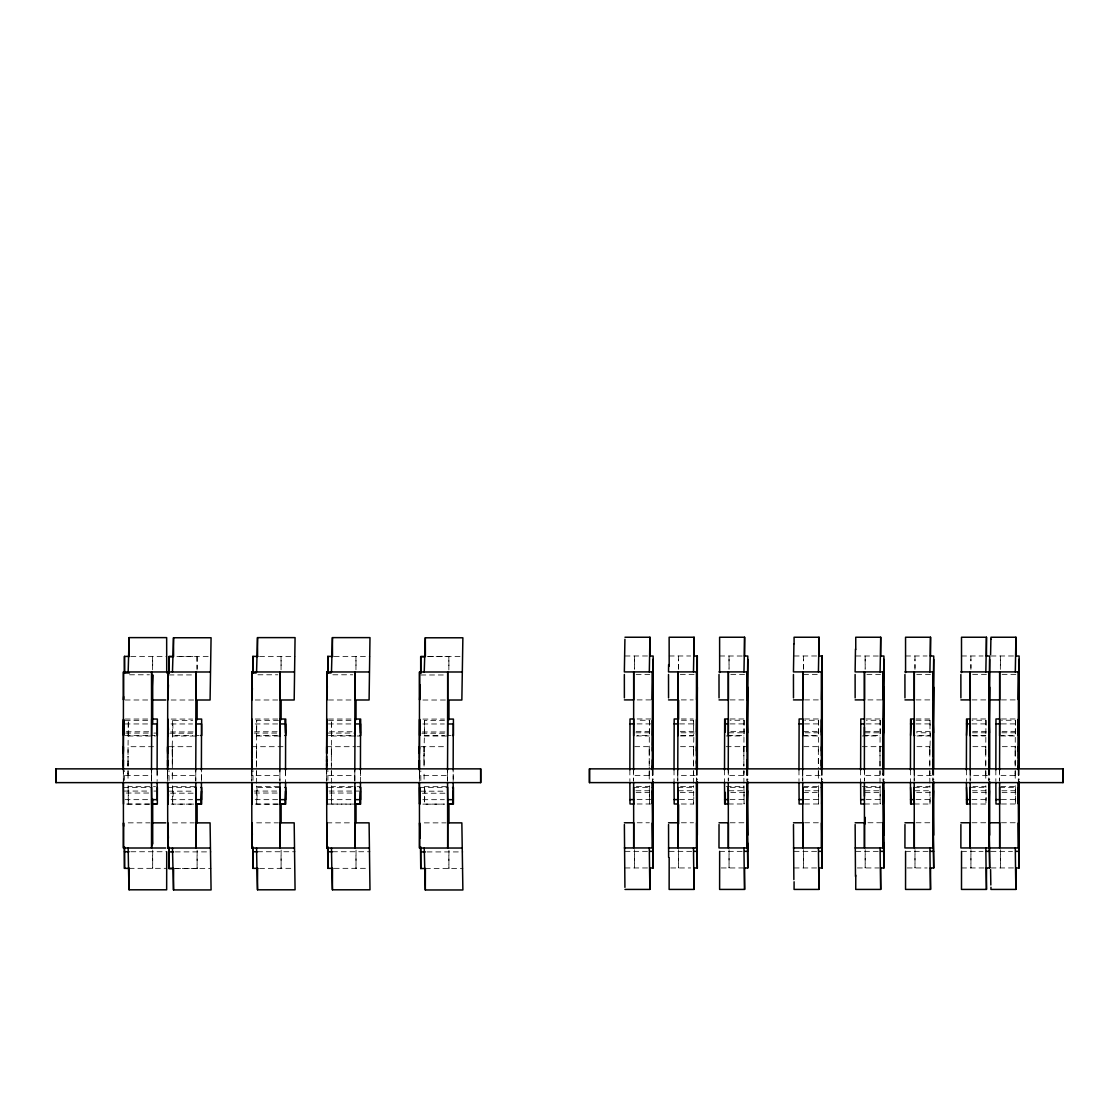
<?xml version="1.0" encoding="UTF-8"?>
<svg xmlns="http://www.w3.org/2000/svg" width="1119" height="1119" viewBox="0 0 1119 1119"><rect width="100%" height="100%" fill="white"/><g stroke="black" fill="none" stroke-linecap="round" stroke-linejoin="round"><path stroke-width="0.75" stroke-dasharray="5 3.75" d="M124.573 780.391L124.573 770.613M128.042 765.816L128.042 756.248M128.028 761.214L128.042 746.695L155.443 746.695M152.632 669.819L152.632 656.377L152.702 668.505M152.716 850.09L152.688 868.386L152.632 851.741M169.011 780.53L169.011 770.767M172.326 756.248L172.326 768.221M197.14 850.23L197.112 868.526L197.042 851.881M197.056 669.959L197.056 656.517L175.571 656.573M252.992 780.391L252.992 770.613M256.447 765.816L256.461 746.695M256.433 753.437L256.433 767.774M281.051 669.819L281.051 656.377L281.121 668.505M281.121 850.09L281.093 868.386L281.037 851.741M327.895 780.377L327.895 770.613M331.336 761.214L331.364 746.695M331.35 755.912L331.35 753.437M355.954 669.819L355.954 656.377L356.024 668.505M356.038 850.09L356.01 868.386L355.954 851.741M420.814 780.586L420.814 770.809M634.375 659.371L634.375 669.428M634.431 849.671L634.403 867.98L634.375 851.349M649.23 755.898L649.23 748.555M678.548 669.428L678.548 659.371M678.604 849.671L678.576 867.98L678.534 851.349M693.402 754.654L693.402 748.555M729.029 659.371L729.029 669.428M729.07 849.671L729.056 867.98L729.015 851.349M743.883 746.667L743.883 765.802M743.869 755.898L743.883 748.555M803.484 669.428L803.484 659.371M803.54 849.671L803.512 867.98L803.47 851.349M818.339 758.626L818.339 768.194M865.141 659.371L865.141 669.428M865.197 849.671L865.169 867.98L865.141 851.349M880.01 746.667L880.01 765.802M879.996 755.898L879.996 748.555M914.95 669.428L914.964 659.371M915.006 849.671L914.992 867.98L914.95 851.349M916.923 746.667L929.819 746.667L929.819 765.802M929.805 754.654L930.379 732.791L916.503 732.791M970.9 669.428L970.9 659.371M970.956 849.671L970.942 867.98L970.9 851.349M985.755 754.654L985.769 748.555M1000.4 849.671L1000.386 867.98L1000.344 851.349M1000.344 669.428L1000.358 655.986L1000.4 668.085M1015.199 755.898L1015.213 748.555M128.028 754.668L128.042 748.569M128.265 735.477L128.307 720.356L128.042 748.807M172.312 755.912L172.312 753.451M172.312 754.668C171.641 743.114 173.571 731.826 172.62 720.398L192.734 720.398M172.312 751.073L172.326 746.695L172.312 766.123M172.62 720.398L172.578 735.505L192.706 735.505M256.433 754.668L256.447 748.569M278.505 720.356L256.713 720.356L256.685 735.477L280.156 735.477M331.35 754.668L331.364 748.569M331.588 735.477L331.63 720.356L331.364 748.807M424.073 755.912L424.073 753.451M424.073 751.073L424.087 746.695L424.087 768.221M444.509 720.398L424.395 720.398L424.353 735.519L444.481 735.519M448.859 670.001L448.859 656.559L448.943 668.7M448.943 850.286L448.915 868.568L448.845 851.923M649.23 751.045L649.412 720.258L637.27 720.258M649.412 720.258L649.398 735.393L637.257 735.393M693.402 751.045L693.962 732.791L680.086 732.791M681.443 720.258L693.584 720.258L693.556 735.393L677.946 735.393M743.883 751.045L744.065 720.258L730.189 720.258M744.065 720.258L744.037 735.393L728.427 735.393M818.339 751.045L818.521 720.258L804.645 720.258M818.521 720.258L818.493 735.393L804.617 735.393M879.996 751.045L880.177 720.258L866.302 720.258M880.177 720.258L880.163 735.393L864.553 735.393M929.805 751.045L929.819 746.667M916.111 720.258L929.987 720.258L929.973 735.393L914.363 735.393M985.755 751.045L985.937 720.258L972.061 720.258M1015.199 751.045L1015.381 720.258L1001.519 720.258M1015.381 720.258L1015.367 735.379L1001.491 735.393M256.447 748.807L256.713 720.356M649.286 785.734L649.412 804.043L649.398 787.356M681.331 803.988L693.584 804.043L693.78 797.399M743.925 785.734L744.065 804.043L744.037 787.356L728.427 787.356M818.381 785.734L818.521 804.043L818.493 787.356M880.052 785.734L880.177 804.043L880.163 787.356L864.553 787.356M914.335 803.988L929.987 804.043L930.183 797.399M971.991 803.988L985.937 804.043L986.133 797.399M424.395 720.398C424.828 735.547 423.555 750.793 424.073 766.123M278.505 804.141L256.713 804.141L257.286 791.063L256.517 785.762M171.165 804.099L194.356 804.099L172.62 804.183L173.263 791.161L172.396 785.776M422.926 804.113L444.467 804.113L424.395 804.183L425.052 791.189L424.171 785.776M625.017 655.986L648.251 655.986M669.176 655.986L690.689 655.986M719.657 655.986L744.387 656.028M794.112 655.986L817.36 655.986M855.783 655.986L880.499 656.028M905.593 655.986L927.091 655.986M961.543 655.986L983.041 655.986M990.986 655.986L1014.22 655.986M130.839 656.377L166.717 656.377M176.942 656.517L211.141 656.517M259.552 656.433L295.136 656.377M334.161 656.377L370.039 656.377M428.745 656.559L462.944 656.559M427.374 656.615L448.915 656.615M636.138 674.365L649.747 674.365M680.296 674.365L695.626 674.365M730.777 674.365L746.107 674.365M803.54 674.365L818.856 674.365M866.903 674.365L880.513 674.365M916.713 674.365L932.043 674.365M972.663 674.365L987.979 674.365M1002.106 674.365L1017.437 674.365M129.51 674.785L149.4 674.785M168.969 674.925L193.825 674.925M257.93 674.785L277.806 674.785M332.833 674.785L352.723 674.785M420.786 674.981L445.642 674.981M637.159 699.907L650.768 699.907M681.317 699.907L693.248 699.907M730.092 699.907L745.422 699.907M804.561 699.907L819.877 699.907M867.924 699.907L881.534 699.907M916.027 699.907L931.358 699.907M971.977 699.907L987.308 699.907M1001.421 699.907L1016.751 699.907M125.174 699.99L150.03 699.99M171.137 700.004L194.342 700.004M255.244 699.99L278.449 699.99M328.496 699.99L351.702 699.99M422.912 700.018L446.103 700.018M637.159 718.971L650.782 718.971M681.331 718.971L693.248 718.971M730.106 718.971L745.436 718.971M804.561 718.971L819.891 718.971M866.232 718.971L881.548 718.971M916.041 718.971L929.665 718.971M971.991 718.971L985.615 718.971M1001.435 718.971L1016.765 718.971M125.202 719.041L150.044 719.041M171.165 719.069L192.706 719.069M255.258 719.041L278.463 719.041M328.51 719.041L351.716 719.041M422.926 719.083L444.467 719.083M125.174 720.356L150.1 720.356M328.496 720.356L351.744 720.356M637.089 723.909L650.712 723.909M679.555 723.909L693.179 723.909M730.036 723.909L745.366 723.909M804.491 723.909L819.821 723.909M866.162 723.909L881.478 723.909M915.971 723.909L929.595 723.909M971.921 723.909L985.545 723.909M1001.365 723.909L1016.695 723.909M125.09 723.951L149.946 723.951M171.039 723.965L192.58 723.965M255.16 723.951L278.351 723.951M328.413 723.951L353.268 723.951M422.814 723.979L444.355 723.979M636.11 731.364L649.733 731.364M680.282 731.364L693.906 731.364M730.763 731.364L746.079 731.364M803.512 731.364L818.842 731.364M865.169 731.364L880.499 731.364M916.685 731.364L930.309 731.364M972.635 731.364L986.259 731.364M1002.078 731.364L1017.409 731.364M126.167 731.77L149.373 731.77M254.586 731.77L277.778 731.77M329.49 731.77L352.695 731.77M170.592 731.924L193.797 731.924M422.409 731.966L445.6 731.966M635.928 732.791L649.789 732.791M728.833 732.791L744.443 732.791M805.023 732.791L818.898 732.791M864.959 732.791L880.555 732.791M972.453 732.791L986.329 732.791M1001.897 732.791L1015.772 732.791M125.748 733.085L148.995 733.085M153.918 733.085L157.052 733.085M170.13 733.197L193.377 733.197M254.167 733.085L280.757 733.085M327.503 733.085L355.674 733.085M421.933 733.225L445.18 733.225M125.146 735.477L150.072 735.477M151.736 735.477L154.87 735.477M196.049 735.505L199.182 735.505M328.454 735.477L355.059 735.477M447.824 735.519L450.957 735.519M972.047 735.393L985.923 735.393M128.139 736.008L155.527 736.008M172.438 736.022L198.119 736.022M256.545 736.008L278.813 736.008M331.462 736.008L355.422 736.008M357.143 736.008L360.57 736.008M424.199 736.022L449.88 736.022M636.403 735.952L649.3 735.952M680.562 735.952L693.472 735.952M726.203 735.952L743.953 735.952M803.89 735.952L818.409 735.952M862.329 735.952L880.066 735.952M916.979 735.952L929.875 735.952M972.929 735.952L985.825 735.952M1000.764 735.952L1015.269 735.952M169.193 746.695L192.874 746.695M251.761 746.695L285.555 746.695M326.664 746.695L355.338 746.695M357.045 746.695L360.472 746.695M420.968 746.695L444.635 746.695M634.725 746.667L649.244 746.667L649.244 768.194M680.506 746.667L693.402 746.667L693.402 765.802M726.147 746.667L747.016 746.667M803.834 746.667L818.339 746.667L818.339 766.109M862.259 746.667L883.129 746.667M972.859 746.667L985.769 746.667L985.769 768.194M1002.316 746.667L1015.213 746.667L1015.213 768.194M151.527 780.502L151.513 775.383L123.356 775.383L123.342 770.977M167.626 770.991L167.64 775.383L195.797 775.383L195.811 780.516M251.747 770.977L251.761 775.383L279.932 775.383M354.835 780.502L354.835 775.383L326.664 775.383L326.664 770.977M419.387 770.991L419.401 775.383L447.572 775.383L447.572 780.516M652.363 770.194L652.363 775.369L633.634 775.369L633.634 770.194M677.806 770.194L677.806 775.369L696.536 775.369L696.536 770.194M747.016 770.194L747.016 775.369L728.273 775.369L728.273 770.194M802.729 770.194L802.743 775.369L821.472 775.369L821.472 770.194M883.129 770.194L883.129 775.369L864.4 775.369L864.4 770.194M914.209 770.194L914.209 775.369L932.938 775.369L932.938 770.194M970.159 770.194L970.159 775.369L988.888 775.369L988.888 770.194M1018.332 770.194L1018.332 775.369L999.603 775.369L999.603 770.194M636.403 786.615L649.3 786.615M680.562 786.615L693.472 786.615L693.584 804.043M726.203 786.615L743.953 786.615M803.89 786.615L818.409 786.615M862.329 786.615L880.066 786.615M916.979 786.615L929.875 786.615L929.987 804.043M972.929 786.615L985.825 786.615L986.329 790.769L972.453 790.769M1000.764 786.615L1015.269 786.615L1015.381 804.043L1015.367 787.356M128.112 785.762L128.139 786.657L155.527 786.657M172.438 786.671L198.119 786.671M256.545 786.657L278.813 786.657M331.434 785.762L331.462 786.657L355.422 786.657M357.143 786.657L360.57 786.657M424.199 786.671L449.88 786.671M123.58 787.454L151.736 787.454M167.892 787.482L196.049 787.482M280.156 787.454L256.685 787.454L256.713 804.141M328.454 787.454L355.059 787.454M419.667 787.496L447.824 787.496M633.788 787.356L652.517 787.356M677.946 787.356L693.556 787.356M802.882 787.356L821.612 787.356M914.363 787.356L929.973 787.356M970.313 787.356L985.923 787.356L985.937 804.043M999.757 787.356L1018.486 787.356M635.928 790.769L649.789 790.769M678.352 790.769L693.962 790.769M728.833 790.769L744.443 790.769M805.023 790.769L818.898 790.769M864.959 790.769L880.555 790.769M914.769 790.769L930.379 790.769M1001.897 790.769L1018.891 790.755M124.181 791.063L148.995 791.063M153.918 791.063L157.052 791.063M254.167 791.063L280.757 791.063M329.07 791.063L358.793 791.063M168.563 791.161L193.377 791.161M420.366 791.189L445.18 791.189M636.11 792.63L649.733 792.63M680.282 792.63L693.906 792.63M730.763 792.63L746.079 792.63M803.512 792.63L818.842 792.63M865.169 792.63L880.499 792.63M916.685 792.63L930.309 792.63M972.635 792.63L986.259 792.63M1002.078 792.63L1017.409 792.63M126.167 793.035L149.373 793.035M254.586 793.035L277.778 793.035M329.49 793.035L352.695 793.035M170.592 793.175L193.797 793.175M422.409 793.231L445.6 793.217M125.09 799.651L149.946 799.651M171.039 799.665L192.58 799.665M255.16 799.651L278.351 799.651M328.413 799.651L353.268 799.651M422.814 799.679L444.355 799.679M637.089 799.609L650.712 799.609M679.555 799.609L693.179 799.609M730.036 799.609L745.366 799.609M804.491 799.609L819.821 799.609M866.162 799.609L881.478 799.609M915.971 799.609L929.595 799.609M971.921 799.609L985.545 799.609M1001.365 799.609L1016.695 799.609M255.258 804.071L280.114 804.071M355.031 804.071L328.51 804.071L351.744 804.141M637.159 803.988L650.782 803.988M728.399 803.988L745.436 803.988M804.561 803.988L819.891 803.988M864.525 803.988L881.548 803.988M1001.435 803.988L1016.765 803.988M637.215 822.773L649.356 822.773M681.387 822.773L693.528 822.773M730.134 822.773L747.128 822.773M804.589 822.773L818.465 822.773M867.98 822.759L883.241 822.759M916.055 822.759L933.064 822.759M972.005 822.759L985.881 822.759M1001.449 822.759L1015.325 822.759M128.223 822.843L150.016 822.843M172.522 822.871L194.314 822.871M256.629 822.843L278.421 822.843M326.846 822.843L351.66 822.843M424.297 822.871L446.089 822.871M625.003 851.349L648.251 851.349M669.176 851.349L694.144 851.349M719.657 851.349L744.625 851.349M794.112 851.349L817.346 851.349M855.769 851.349L880.751 851.349M905.579 851.349L930.56 851.349M961.529 851.349L983.041 851.349M990.972 851.349L1012.485 851.349M130.825 851.741L166.717 851.741M175.249 851.881L211.127 851.881M257.566 851.741L295.122 851.741M332.469 851.741L370.025 851.741M427.052 851.923L462.93 851.923M625.017 867.952L649.985 867.952M670.743 867.952L690.689 867.952M721.223 867.952L742.904 867.952M794.112 867.952L819.094 867.952M857.336 867.952L879.016 867.952M907.159 867.952L927.091 867.952M961.543 867.952L986.51 867.952M990.986 867.938L1015.954 867.938M129.161 868.344L166.717 868.33M173.585 868.47L211.141 868.47M259.552 868.386L292.003 868.33M334.161 868.33L368.473 868.33M175.571 868.526L197.112 868.526M425.388 868.512L462.944 868.512M970.9 655.986L970.956 668.085M914.964 655.986L915.006 668.085M865.141 655.986L865.183 668.085M803.512 656.028L803.526 668.085M729.029 655.986L729.07 668.085M678.548 655.986L678.59 668.085M634.375 655.986L634.417 668.085M197.056 656.517L197.126 668.644M331.462 786.657L331.63 804.141L331.588 787.454M128.139 786.657L128.307 804.141L128.265 787.454M985.937 720.258L986.133 726.525M929.987 720.258L930.183 726.525M693.584 720.258L693.78 726.525M1015.255 785.72L1015.269 786.615M985.811 785.72L985.825 786.615M929.861 785.734L929.875 786.615M693.458 785.734L693.472 786.615M331.406 783.202L331.35 770.977L331.364 773.9M256.489 783.202L256.447 773.257M929.847 783.174L929.819 773.243M880.024 783.174L879.996 770.963M743.911 783.174L743.883 770.963L743.883 773.886M693.43 783.174L693.402 773.243M453.209 779.16L453.181 770.837M424.101 779.16L424.087 770.613M201.448 779.16L201.42 770.837M172.34 779.16L172.312 770.991M1018.332 773.243L1018.332 775.369M1015.213 773.243L1015.227 779.132M988.888 775.369L988.874 770.963M985.769 773.243L985.769 779.132M932.938 775.369L932.938 770.963M883.129 773.243L883.129 775.369M821.472 775.369L821.458 770.963M818.339 773.243L818.353 779.132M747.002 773.243L747.016 775.369M696.536 775.369L696.522 770.963M652.363 773.243L652.363 775.369M649.244 779.146L649.23 770.977L649.23 773.886M453.181 780.768L453.153 769.956M447.544 780.768L447.53 769.956M424.353 787.496L424.395 804.183M419.373 780.768L419.359 769.956M360.458 770.837L360.486 779.16M360.458 782.209L360.43 769.956M354.821 780.768L354.807 769.956M326.65 780.768L326.636 769.956M285.555 770.837L285.555 782.209M279.918 780.768L279.89 769.956M256.447 770.977L256.447 773.9M251.747 780.768L251.719 769.956M201.42 780.768L201.392 769.956M195.783 780.768L195.755 769.956M172.578 787.482L172.62 804.183M172.326 773.257L172.326 775.383L172.326 770.613M167.612 780.768L167.598 769.956M157.136 770.837L157.136 780.768M151.499 780.768L151.485 769.956M128.028 770.977L128.042 773.9M128.042 773.257L128.056 779.16M123.328 780.768L123.314 769.956M1018.332 770.585L1018.332 780.489M1018.318 769.942L1018.318 780.754M1015.199 761.2L1015.199 766.109M1015.213 770.585L1015.213 775.369M1015.199 770.963L1015.213 773.886M999.575 769.942L999.603 780.489M999.589 777.859L999.589 780.754M995.84 769.942L995.854 780.754M988.888 770.585L988.888 772.977M988.86 769.942L988.888 780.489M988.874 777.859L988.874 780.754M985.755 761.2L985.755 766.109M985.769 770.585L985.769 775.369M985.755 770.963L985.769 773.886M970.159 775.369L970.159 780.489M970.131 769.942L970.145 780.754M966.382 769.942L966.396 780.754M932.938 770.585L932.938 772.977M932.924 769.942L932.938 780.489M932.924 777.859L932.924 780.754M929.805 761.2L929.805 767.76M929.819 770.585L929.819 775.369M929.805 770.963L929.819 773.886M914.209 775.369L914.209 780.489M914.181 769.942L914.195 780.754M910.446 769.942L910.46 782.195M883.129 770.585L883.129 780.489M883.101 769.942L883.115 780.754M879.996 761.214L879.996 767.76M880.01 770.585L880.01 775.369M864.372 769.942L864.4 780.489M864.386 777.859L864.386 780.754M860.623 769.942L860.637 782.195M821.444 769.956L821.472 780.489M821.444 777.859L821.458 780.754M818.339 770.585L818.339 775.369M818.339 770.963L818.339 773.886M802.743 775.369L802.743 780.489M802.715 769.956L802.729 780.754M798.966 769.956L798.98 780.754M747.002 770.585L747.016 780.489M746.988 769.956L747.002 780.754M743.883 770.585L743.883 775.369M743.869 761.214L743.883 767.76M728.259 769.956L728.287 780.489M728.259 777.873L728.273 780.754M724.511 769.956L724.525 782.195M696.508 769.956L696.536 780.489M696.522 777.873L696.522 780.754M693.388 761.214L693.402 767.76M693.402 770.585L693.402 775.369M693.402 770.963L693.402 773.886M677.806 775.369L677.806 780.489M677.778 769.956L677.792 780.754M674.03 769.956L674.044 782.195M652.363 770.585L652.363 780.489M652.335 769.956L652.349 780.754M649.244 770.585L649.244 775.369M649.23 761.214L649.23 766.109M633.606 769.956L633.634 780.489M633.62 777.873L633.62 780.754M629.857 769.956L629.871 780.754M447.558 770.208L447.572 775.383M424.073 761.018L424.073 763.578M419.401 770.208L419.401 775.383M419.401 773.005L419.401 780.516M354.835 770.208L354.835 775.383M331.35 767.774L331.336 761.018L331.364 765.816M331.364 770.599L331.364 775.383M326.664 770.208L326.678 780.502M285.527 769.956L285.541 777.873M279.932 770.208L279.932 780.502M256.433 761.018L256.433 763.578M256.461 770.613L256.461 775.383M251.761 770.208L251.761 775.383M251.761 770.613L251.761 780.502M195.797 770.208L195.797 775.383M172.298 761.018L172.298 763.578M167.64 770.208L167.64 775.383M167.64 773.005L167.64 780.516M157.108 769.956L157.122 777.873M151.513 770.208L151.513 775.383M128.028 761.018L128.042 768.221M128.042 770.613L128.042 775.383M128.028 763.578L128.028 766.123M123.342 770.208L123.356 780.502M1015.199 761.004L1015.199 763.564M879.996 761.004L879.996 763.564M697.347 770.194A437.165 0.993 90 0 1 697.347 779.957M989.714 770.18A437.165 0.993 90 0 1 989.7 779.957M883.94 770.18A437.165 0.993 90 0 1 883.94 779.957M822.283 770.194A437.165 0.993 90 0 1 822.283 779.957M933.764 770.18A437.165 0.993 90 0 1 933.764 779.957M747.828 770.194A437.165 0.993 90 0 1 747.828 779.957M653.174 770.194A437.165 0.993 90 0 1 653.174 779.957M1019.157 770.18A437.165 0.993 90 0 1 1019.157 779.957M150.044 804.071L125.202 804.071L150.1 804.141"/><path stroke-width="1.5" d="M123.328 758.444L123.356 746.695L123.342 751.464M165.71 848.006L123.468 848.006L123.524 822.843L123.636 826.242M124.545 846.859L124.517 868.386L124.349 848.342M129.161 868.344L129.105 889.801L166.661 889.801L166.717 851.741M151.527 735.826L151.638 671.959L151.694 699.99L165.78 699.99M152.716 843.712L152.702 798.98M167.612 758.444L167.85 719.069L167.892 735.505L168.563 733.197M167.626 751.464L167.64 746.695L167.612 753.451M210.008 848.02L167.766 848.02L167.836 822.871L168.382 838.229M168.983 847.041L168.941 868.526L172.256 868.526M195.811 735.84L195.937 671.987L195.993 700.004L210.078 700.004L211.071 637.746L173.515 637.746L172.466 671.987M197.154 700.788L197.126 719.895M251.719 761.675L251.873 671.959L294.129 671.959M251.747 758.444L251.761 746.695M294.129 848.006L251.873 848.006L251.929 822.843L252.321 834.746M252.964 846.901L252.922 868.386L252.768 848.342M257.58 868.33L257.51 889.801L295.066 889.801L294.185 822.843L280.1 822.843L280.044 848.006L279.932 787.342M279.932 735.826L280.044 671.959L280.1 699.99L294.185 699.99L295.066 637.62L257.51 637.62L256.573 671.959M281.135 700.634L281.121 719.741M326.664 765.816L326.664 756.248M326.636 761.675L326.79 671.959L369.032 671.959M369.032 848.006L326.79 848.006L326.846 822.843L327.28 836.439M327.867 850.09L327.867 846.859L327.839 868.386L327.671 848.342M332.483 868.33L332.427 889.801L369.983 889.801L369.088 822.843L355.017 822.843L354.947 848.006L354.849 787.342M354.849 735.826L354.947 671.959L355.017 699.99L369.088 699.99L369.983 637.62L332.427 637.62L331.476 671.959M356.024 719.741L356.038 700.634M419.373 758.444L419.611 719.083L419.667 735.519L419.695 720.398L420.198 730.022M419.401 749.073L419.401 746.695L419.373 753.451M461.783 848.034L419.527 848.034L419.597 822.871L420.171 838.243M420.786 847.097L420.744 868.568L420.492 846.789M447.572 735.84L447.698 671.987L447.768 700.018L461.853 700.018L462.874 637.788L425.318 637.788L424.227 671.987M448.957 700.83L448.943 719.937M624.92 887.353L624.374 824.521M633.634 735.812L633.704 671.904L633.746 699.907L624.388 699.907M649.985 867.952L649.943 889.423L624.975 889.423M624.346 847.95L652.433 847.95L652.475 822.773L653.146 867.98L653.16 843.292M653.16 849.671L652.349 782.195L652.531 804.043L652.923 790.769M653.104 659.371L652.475 699.907L652.433 671.904L624.346 671.918L624.92 639.285M668.616 857.35L668.547 824.521M669.176 666.141L669.134 637.243L694.116 637.243L694.158 655.986M677.806 735.812L677.876 671.904L677.918 699.907L668.547 699.907M678.604 700.228L678.59 719.335M694.158 867.952L694.116 889.423L669.134 889.423L669.176 857.797M696.605 847.95L696.647 822.773L697.305 867.98L696.522 782.195L696.605 847.95L668.519 847.95M696.522 755.898L696.703 720.258L697.081 732.791M719.657 672.575L719.615 637.243L744.597 637.243L744.639 655.986M728.287 735.812L728.357 671.904L728.399 699.907L719.027 699.907M744.639 867.952L744.597 889.423L719.615 889.423L719.657 851.349M719.027 824.521L718.985 847.95L747.086 847.95L747.128 822.773L747.786 867.98L747.814 843.292M747.814 849.671L747.002 782.195L747.184 804.043L747.562 790.769M747.758 659.371L747.128 699.907L747.086 671.904L718.985 671.904M793.861 879.604L793.483 824.521M802.743 735.812L802.813 671.904L802.855 699.907L793.483 699.907M819.094 867.952L819.052 889.423L794.07 889.423L794.098 881.772M793.455 847.95L821.542 847.95L821.584 822.773L822.241 867.98L822.269 835.152A437.165 0.993 90 0 0 822.283 781.594M821.458 755.898L821.64 720.258L822.017 732.791M822.269 836.83L821.458 782.195L821.542 847.95M855.476 876.513L855.14 824.521M855.769 875.198L855.741 889.423L880.709 889.423L880.751 867.952M864.4 735.812L864.469 671.904L864.511 699.907L855.154 699.907M883.115 761.004L883.199 671.904L855.112 671.904L855.476 648.992M855.112 847.95L883.199 847.95L883.241 822.759L883.912 867.98L883.926 843.292M883.926 849.671L883.283 787.356L883.199 847.95M883.87 659.371L883.241 699.907L883.199 671.904M905.579 672.575L905.551 637.243L930.532 637.243L930.56 655.986M914.209 735.812L914.293 671.904L914.321 699.907L904.963 699.907M930.56 867.952L930.532 889.423L905.551 889.423L905.579 851.349M933.022 847.95L933.064 822.759L933.722 867.98L932.938 782.195L933.022 847.95L904.921 847.95L904.963 824.521M932.924 755.898L933.12 720.258L933.498 732.791M933.694 659.371L933.064 699.907L933.022 671.904L904.921 671.904M961.529 672.575L961.501 637.243L986.468 637.243L986.51 655.986M970.159 735.812L970.229 671.904L970.271 699.907L960.913 699.907M986.51 867.952L986.468 889.423L961.501 889.423L961.529 851.349M988.972 847.95L989 822.759L989.672 867.98L988.874 782.195L988.972 847.95L960.871 847.95L960.899 824.521M988.874 755.898L989.056 720.258L989.448 732.791M989.644 659.371L989 699.907L988.972 671.904L960.871 671.904M999.603 735.812L999.687 671.904L999.715 699.907L990.357 699.907M1015.954 867.938L1015.926 889.423L990.944 889.423L990.958 887.227M1018.416 847.95L1018.458 822.759L1019.115 867.98L1018.486 787.356L1018.416 847.95L990.315 847.95M1018.318 758.43L1018.514 720.258L1018.891 732.791M1019.087 659.371L1018.458 699.907L1018.416 671.904L990.315 671.904M123.314 753.423L123.538 719.041L123.58 735.477L123.608 720.356M165.71 671.959L123.468 671.959L123.314 769.956M123.538 804.071L123.342 782.209M151.722 799.092L151.708 804.071L156.464 804.141M151.764 723.713L151.778 720.356L151.918 723.545M152.702 722.804L152.716 674.785L151.694 699.99M157.373 787.454L157.345 804.071L151.708 804.071L151.499 782.209M166.717 672.953L166.661 637.62L129.105 637.62L128.167 671.959M210.008 671.987L167.766 671.987L167.598 769.956M167.892 735.505L167.92 720.398L168.41 729.994M168.34 789.93L167.892 787.482L167.85 804.099L168.41 794.42M168.871 673.092L168.885 656.517L173.585 656.517L173.515 637.746M251.719 753.409L251.957 719.041L251.985 735.477L252.027 720.356L252.307 726.721M252.39 789.86L251.985 787.454L251.957 804.071L252.307 797.595M327.308 789.86L326.902 787.454L326.86 804.071L326.664 782.209L326.79 848.006M420.129 789.958L419.667 787.496L419.611 804.113L420.198 794.448M420.688 673.134L420.688 656.559L425.388 656.559L425.318 637.788M652.349 751.045L652.363 746.667M652.349 745.506L653.16 687.22M652.517 735.393L652.531 720.258L652.923 732.791M652.433 671.904L652.335 769.956M696.522 751.045L696.536 746.667M668.616 664.588L668.519 671.904L696.605 671.904L696.508 769.956M725.308 732.022L725.336 720.258M747.002 751.045L747.016 746.667M746.988 745.506L747.814 687.22M747.156 735.393L747.184 720.258L747.562 732.791M747.086 671.904L746.988 769.956M821.458 751.045L821.472 746.667M793.917 643.831L793.455 671.904L821.542 671.904L821.444 769.956M883.283 787.356L883.255 803.988L883.115 782.195L883.129 790.741M883.115 751.045L883.129 746.667M911.258 720.258L910.614 735.393M932.938 751.045L932.938 746.667M933.022 671.904L932.924 769.942M967.208 720.258L966.564 735.393M988.874 751.045L988.888 746.667M988.972 671.904L988.86 769.942M1018.486 787.356L1018.458 803.988L1018.332 782.195L1018.346 790.727M1018.332 751.045L1018.332 746.667M1018.416 671.904L1018.318 769.942M165.78 822.843L151.694 822.843L151.638 848.006L151.527 787.342M326.664 746.695L326.65 753.437L326.86 719.041L326.902 735.477L326.93 720.356L327.294 728.315M461.783 671.987L419.527 671.987L419.359 769.956M696.55 732.148L696.661 718.971L696.675 735.393L697.333 687.22M821.486 732.148L821.598 718.971L821.612 735.393L822.269 687.22M864.428 727.28L864.372 769.942M883.143 732.148L883.255 718.971L883.283 735.393L883.926 687.22M932.952 732.148L933.064 718.971L933.092 735.393L933.75 687.22M988.902 732.148L989.014 718.971L989.042 735.393L989.7 687.22M1018.346 732.148L1018.458 718.971L1018.486 735.379L1019.143 687.22M195.811 787.342L195.937 848.02L195.993 822.871L210.078 822.871L211.071 889.927L173.515 889.927L173.585 868.47L168.885 868.47L168.759 848.468M447.572 787.342L447.698 848.034L447.768 822.871L461.853 822.871L462.874 889.969L425.318 889.969L425.388 868.512L420.688 868.512M633.606 769.956L633.76 718.971L630.011 718.971L629.857 769.956M677.778 769.956L677.932 718.971L674.184 718.971L674.03 769.956M728.259 769.956L728.399 718.971L724.664 718.971L724.511 769.956M802.715 769.956L802.869 718.971L799.12 718.971L798.966 769.956M864.525 718.971L860.777 718.971L860.623 769.942M914.181 769.942L914.335 718.971L910.586 718.971L910.446 769.942M970.131 769.942L970.285 718.971L966.536 718.971L966.382 769.942M999.575 769.942L999.729 718.971L995.98 718.971L995.84 769.942M157.373 735.477L157.345 719.041L151.708 719.041L151.485 769.956M284.855 735.477L285.793 735.477L285.751 719.041L280.114 719.041L279.89 769.956M359.758 735.477L360.696 735.477L360.654 719.041L355.031 719.041L354.807 769.956M200.749 735.505L201.686 735.505L201.644 719.069L196.007 719.069L195.755 769.956M452.524 735.519L453.461 735.519L453.419 719.083L447.782 719.083L447.53 769.956M649.314 671.904L649.943 637.243L624.975 637.243M693.486 671.904L694.116 637.243M743.967 671.904L744.597 637.243M818.423 671.904L819.052 637.243L794.07 637.243L794.098 643.747M880.08 671.904L880.709 637.243L855.741 637.243L855.769 649.51M929.903 671.904L930.532 637.243M985.839 671.904L986.468 637.243M1015.297 671.904L1015.926 637.243L990.944 637.243L990.958 639.075M990.581 654.769L990.888 639.285M55.964 768.865L55.964 782.629L480.68 782.629L480.694 777.551L480.68 768.865L55.964 768.865L55.964 782.629M589.475 768.865L589.475 782.615L1063.036 782.615L1063.05 775.761L1063.036 768.865L589.475 768.865L589.475 782.615M696.703 804.043L697.081 790.769M821.64 804.043L822.017 790.769M883.297 804.043L883.688 790.769M933.12 804.043L933.498 790.769M989.056 804.043L989.448 790.769M1018.514 804.043L1018.891 790.755M123.636 696.605L123.524 699.99L123.468 671.959M252.348 688.157L251.929 699.99L251.873 671.959M327.308 686.465L326.846 699.99L326.79 671.959M168.423 684.87L167.836 700.004L167.766 671.987M420.212 684.898L419.597 700.018L419.527 671.987M151.988 799.232L151.778 804.141L151.764 799.134M285.457 791.063L284.883 804.141L280.184 804.141M327.294 795.959L326.93 804.141L326.902 787.454M360.36 791.063L359.786 804.141L355.101 804.141L354.821 782.209M200.86 802.547L201.434 791.161M452.649 802.561L453.223 791.189M649.733 656.028L653.146 656.028L653.16 688.898A437.165 0.993 90 0 1 653.174 768.557M693.906 656.028L697.305 656.028L697.333 688.898A437.165 0.993 90 0 1 697.347 768.557M744.387 656.028L747.786 656.028L747.814 688.898A437.165 0.993 90 0 1 747.828 768.557M818.842 656.028L822.241 656.028L822.269 688.898A437.165 0.993 90 0 1 822.283 768.557M880.499 656.028L883.912 656.028L883.926 688.898A437.165 0.993 90 0 1 883.94 768.557M930.309 656.028L933.722 656.028L933.75 688.898A437.165 0.993 90 0 1 933.764 768.557M986.259 656.028L989.672 656.028L989.7 688.898A437.165 0.993 90 0 1 989.714 768.557M1015.702 656.028L1019.115 656.028L1019.143 688.898A437.165 0.993 90 0 1 1019.157 768.557M129.426 672.953L124.461 672.967L124.475 656.377L129.482 656.433M256.181 672.953L252.866 672.953L252.88 656.377L257.902 656.433M331.098 672.953L327.783 672.953L327.797 656.377L332.805 656.433M172.256 656.573L168.941 656.573L168.969 673.358M424.059 656.615L420.744 656.615L420.786 673.4M629.941 723.909L633.69 723.909M674.114 723.909L677.862 723.909M724.594 723.909L728.329 723.909M799.05 723.909L802.799 723.909M860.707 723.909L864.455 723.909M910.516 723.909L914.265 723.909M966.466 723.909L970.215 723.909M995.91 723.909L999.659 723.909M151.597 723.951L157.233 723.951L157.108 769.956M195.895 723.965L201.532 723.965L201.392 769.956M280.016 723.951L285.653 723.951L285.527 769.956M354.919 723.951L360.556 723.951L360.43 769.956M447.67 723.979L453.293 723.979L453.153 769.956M200.749 787.482L201.686 787.482L201.644 804.099L196.007 804.099L195.783 782.209M284.855 787.454L285.793 787.454L285.751 804.071L280.114 804.071L279.918 782.209M359.758 787.454L360.696 787.454L360.654 804.071L355.031 804.071M452.524 787.496L453.461 787.496L453.419 804.113L447.782 804.113L447.544 782.209M910.614 787.356L911.258 804.043M966.564 787.356L967.208 804.043M151.597 799.651L157.233 799.651L157.136 782.209M195.895 799.665L201.532 799.665L201.42 782.209M280.016 799.651L285.653 799.651L285.555 782.209M354.919 799.651L360.556 799.651L360.458 782.209M447.67 799.679L453.293 799.679L453.181 782.209M629.871 782.195L629.941 799.609L633.69 799.609L633.76 803.988M674.114 799.609L677.862 799.609L677.932 803.988L674.184 803.988L674.044 782.195M724.594 799.609L728.329 799.609L728.399 803.988L724.664 803.988L724.525 782.195M799.05 799.609L802.799 799.609L802.869 803.988L799.12 803.988L798.98 782.195M860.637 782.195L860.707 799.609L864.455 799.609M910.516 799.609L914.265 799.609L914.335 803.988L910.586 803.988L910.46 782.195M966.466 799.609L970.215 799.609L970.285 803.988L966.536 803.988L966.41 782.195M995.91 799.609L999.659 799.609L999.729 803.988L995.98 803.988L995.854 782.195M633.802 804.043L630.011 803.988L629.941 799.609M864.525 803.988L860.777 803.988L860.707 799.609M196.091 804.183L200.791 804.183M447.866 804.183L452.566 804.183M624.388 822.773L633.746 822.773L633.704 847.95L633.634 787.314M668.547 822.773L677.918 822.773L677.876 847.95L677.806 787.314M719.027 822.773L728.399 822.773L728.357 847.95L728.287 787.314M793.483 822.773L802.855 822.773L802.813 847.95L802.743 787.314M855.154 822.759L864.511 822.759L864.469 847.95L864.4 787.314M904.963 822.759L914.321 822.759L914.293 847.95L914.209 787.314M960.913 822.759L970.271 822.759L970.229 847.95L970.159 787.314M990.357 822.759L999.715 822.759L999.687 847.95L999.617 787.314M649.985 851.349L653.104 851.349M694.144 851.349L697.277 851.349M744.625 851.349L747.744 851.349M819.08 851.349L822.213 851.349M880.751 851.349L883.87 851.349M930.56 851.349L933.68 851.349M986.51 851.349L989.63 851.349M1015.954 851.349L1019.073 851.349M124.461 851.741L129.161 851.741M168.871 851.881L173.571 851.881M252.866 851.741L257.566 851.741M327.783 851.741L332.469 851.741M420.688 851.923L425.374 851.923M649.733 867.98L653.146 867.98M693.906 867.98L697.305 867.98M744.387 867.98L747.786 867.98M818.842 867.98L822.241 867.98M880.499 867.98L883.912 867.98M930.309 867.98L933.722 867.98M986.259 867.98L989.672 867.98M1015.702 867.98L1019.115 867.98M124.475 868.344L129.482 868.386M252.88 868.33L257.902 868.386M327.797 868.33L332.805 868.386M822.213 655.986L821.584 699.907L821.542 671.904M697.277 655.986L696.647 699.907L696.605 671.904M327.797 656.377L327.867 673.218M252.88 656.377L252.95 673.218M124.475 656.377L124.545 673.218M359.786 720.356L360.36 733.085M284.883 720.356L285.457 733.085M425.318 889.969L424.227 848.034M173.515 889.927L172.466 848.02M151.694 822.843L152.408 844.943M883.688 732.791L883.297 720.258L883.101 769.942M1063.036 768.865L1063.036 782.615M480.68 768.865L480.68 782.629M990.833 885.017L990.581 869.589M331.476 848.006L331.63 857.462A4731.747 10.728 90 0 0 332.427 889.745M256.573 848.006L256.727 857.462A4731.747 10.728 90 0 0 257.51 889.745M128.167 848.006L128.321 857.462A4731.747 10.728 90 0 0 129.105 889.745M332.427 637.62L332.483 656.377M257.51 637.62L257.58 656.377M129.105 637.62L129.161 656.377M999.659 799.609L999.603 782.195M970.215 799.609L970.145 782.195M914.265 799.609L914.209 782.195M802.799 799.609L802.729 782.195M728.329 799.609L728.273 782.195M677.862 799.609L677.792 782.195M633.69 799.609L633.62 782.195M1015.926 637.243L1015.954 655.986M880.709 637.243L880.751 655.986M864.428 796.196L864.386 782.195M819.052 637.243L819.094 655.986M649.943 637.243L649.985 655.986M960.899 697.878L960.871 674.463M904.949 697.878L904.921 674.463M855.14 697.878L855.112 674.463M793.483 697.878L793.455 674.463M719.027 697.892L718.999 674.463M668.547 697.892L668.519 674.463M624.374 697.892L624.346 674.463M419.667 787.496L419.695 804.183L419.387 782.209L419.527 848.034M251.985 787.454L252.027 804.141L251.747 782.209L251.873 848.006M167.892 787.482L167.92 804.183L167.626 782.209L167.766 848.02M151.708 719.041L151.722 723.979M123.468 848.006L123.356 782.209M1018.318 766.109L1018.318 768.585M883.115 766.109L883.115 768.585M865.197 817.36L865.197 823.836M747.002 766.109L747.002 768.585M747.016 790.741L747.086 847.95M725.322 792.364L725.336 804.043M678.59 804.701L678.604 823.836M652.349 766.109L652.349 768.585M652.363 790.741L652.433 847.95M448.957 822.829L448.943 805.302M419.401 768.487L419.401 759.871L419.401 765.83M419.373 766.123L419.373 768.599M356.038 822.633L356.024 805.107M326.664 759.871L326.636 769.956M326.65 763.578L326.65 768.599M281.135 822.633L281.121 805.107M251.761 768.487L251.761 759.871L251.761 765.816M251.733 761.018L251.719 769.956M197.154 822.787L197.126 805.26M167.626 768.487L167.626 759.871L167.626 765.83M123.342 768.487L123.342 759.871L123.342 765.816M1018.332 759.857L1018.332 768.473M988.888 759.857L988.888 768.473M932.938 759.857L932.938 768.473M883.129 759.857L883.129 768.473M821.458 765.802L821.458 759.857L821.472 768.473M747.002 759.857L747.002 768.473M696.536 759.857L696.536 768.473M696.522 761.004L696.522 763.564M652.363 759.857L652.363 768.473M694.116 889.367A2128.296 4.826 90 0 1 693.486 848.006M697.347 781.594A437.165 0.993 90 0 1 697.333 835.166M986.468 889.367A2128.296 4.826 90 0 1 985.839 848.006M989.7 781.594A437.165 0.993 90 0 1 989.7 835.152M880.709 889.367A2128.296 4.826 90 0 1 880.08 848.006M883.94 781.594A437.165 0.993 90 0 1 883.926 835.152M819.052 889.367A2128.296 4.826 90 0 1 818.423 848.006M930.532 889.367A2128.296 4.826 90 0 1 929.903 848.006M933.764 781.594A437.165 0.993 90 0 1 933.75 835.152M744.597 889.367A2128.296 4.826 90 0 1 743.967 848.006M747.828 781.594A437.165 0.993 90 0 1 747.814 835.152M649.943 889.367A2128.296 4.826 90 0 1 649.314 848.006M653.174 781.594A437.165 0.993 90 0 1 653.16 835.166M1015.926 889.367A2128.296 4.826 90 0 1 1015.297 848.006M1019.157 781.594A437.165 0.993 90 0 1 1019.143 835.152"/></g></svg>
